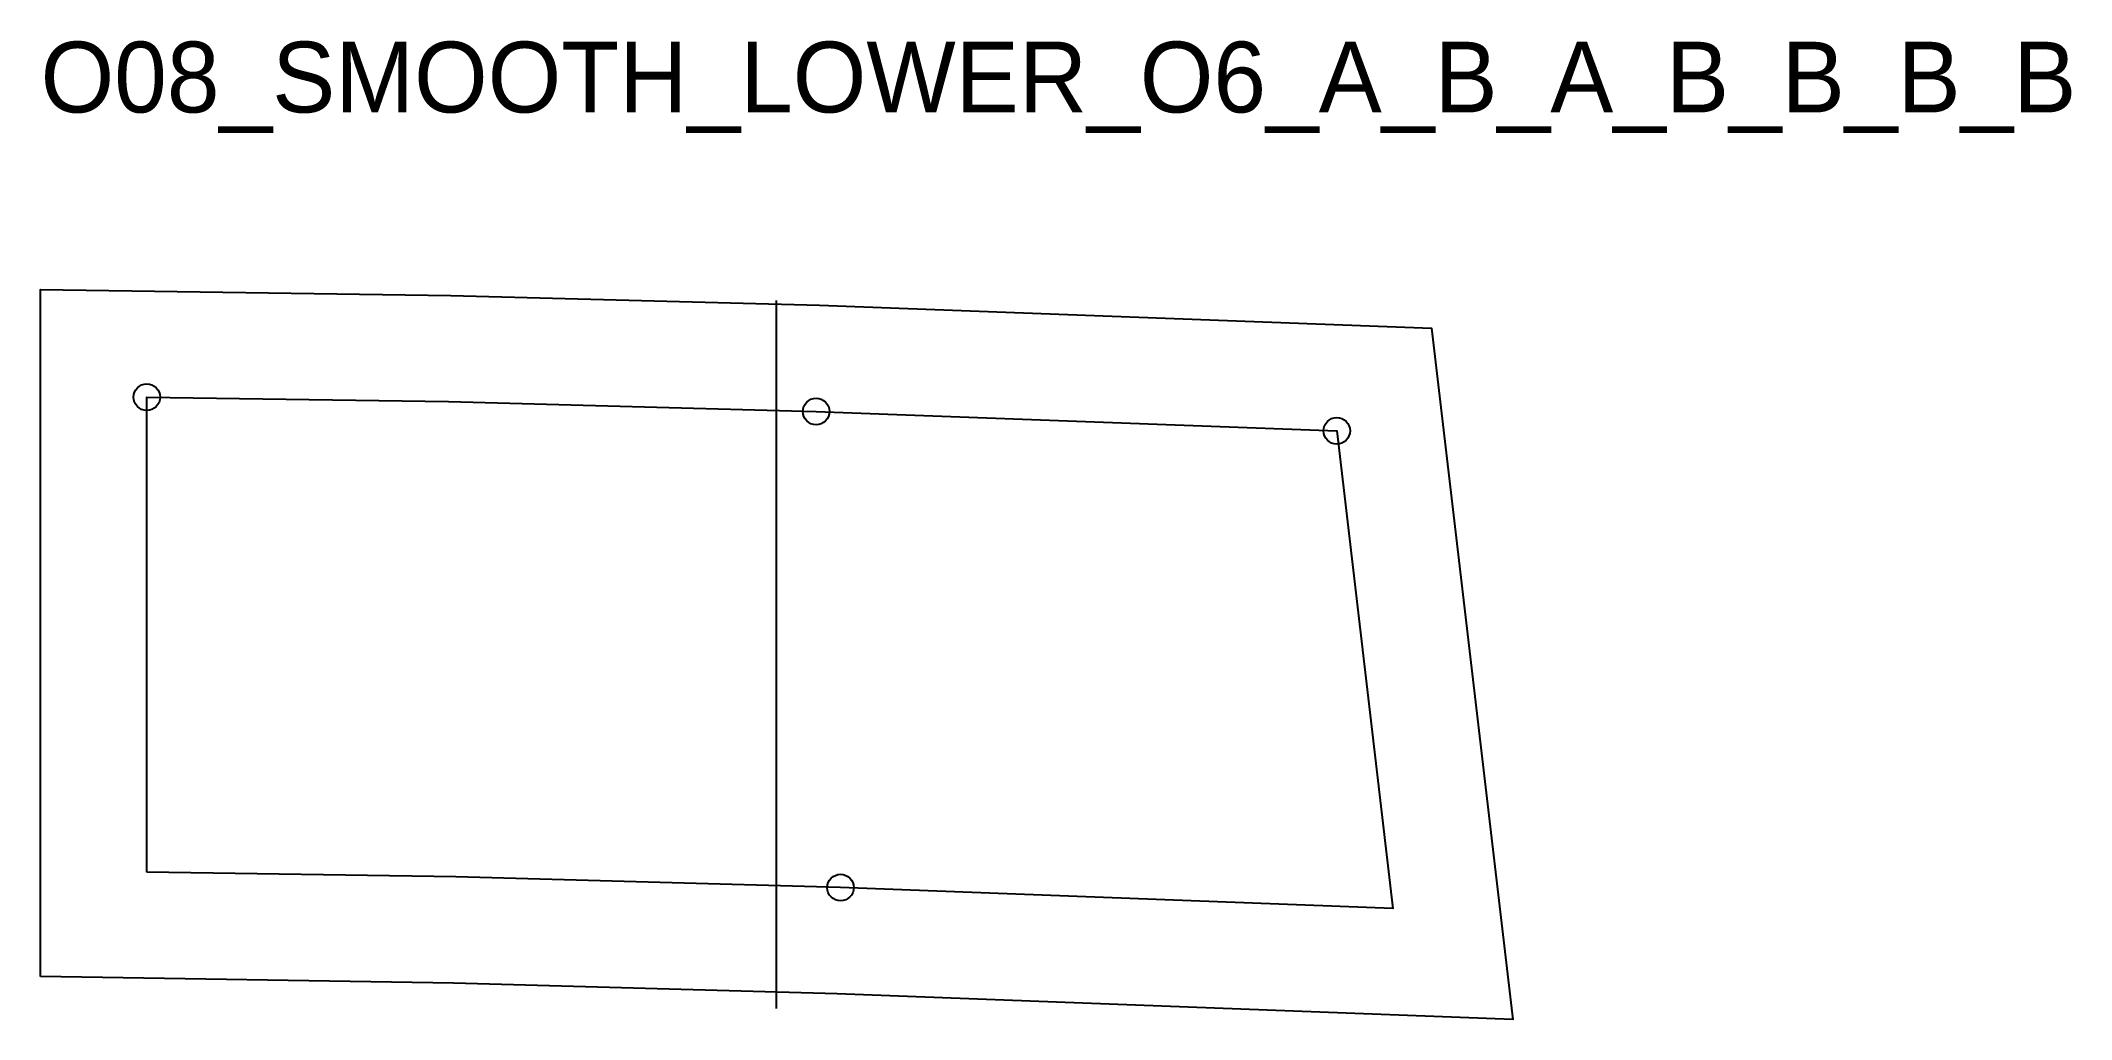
# Model space of a CAD drawing. Header units: millimetres. Extents: x -12 to 218, y -17 to 94.
import ezdxf

# ---------------------------------------------------------------- set-up
doc = ezdxf.new("R2010")
doc.units = ezdxf.units.MM
for name, color, linetype in [('CUT', 1, 'Continuous'), ('GRAIN', 3, 'Continuous'), ('ID', 7, 'Continuous'), ('NOTCH', 2, 'Continuous'), ('SEAM', 5, 'Continuous')]:
    doc.layers.add(name, color=color, linetype=linetype)

msp = doc.modelspace()

# ---------------------------------------------------------------- linework, layer by layer
at = {"layer": 'CUT'}
msp.add_lwpolyline([(-12, -11.81), (-12, 65.85), (34.36, 65.17), (76.04, 64.06), (145.23, 61.48), (154.4, -16.64), (78.03, -13.74), (34.66, -12.54), (-12, -11.81)], close=True, dxfattribs=at)
at = {"layer": 'GRAIN'}
msp.add_line((71.2, -15.4), (71.2, 64.6), dxfattribs=at)
at = {"layer": 'NOTCH'}
for centre in [(0, 53.67), (75.66, 52.06), (134.51, 49.87), (78.42, -1.75)]:
    msp.add_circle(centre, 1.5, dxfattribs=at)
at = {"layer": 'SEAM'}
msp.add_lwpolyline([(0, 0), (0, 53.67), (34.11, 53.17), (75.66, 52.06), (134.51, 49.87), (140.85, -4.12), (78.42, -1.75), (34.92, -0.54)], close=True, dxfattribs=at)

# ---------------------------------------------------------------- texts
at = {"layer": 'ID'}
msp.add_text('O08_SMOOTH_LOWER_O6_A_B_A_B_B_B_B', height=8, dxfattribs=at).set_placement((-12, 85.85))

doc.saveas('drawing.dxf')
